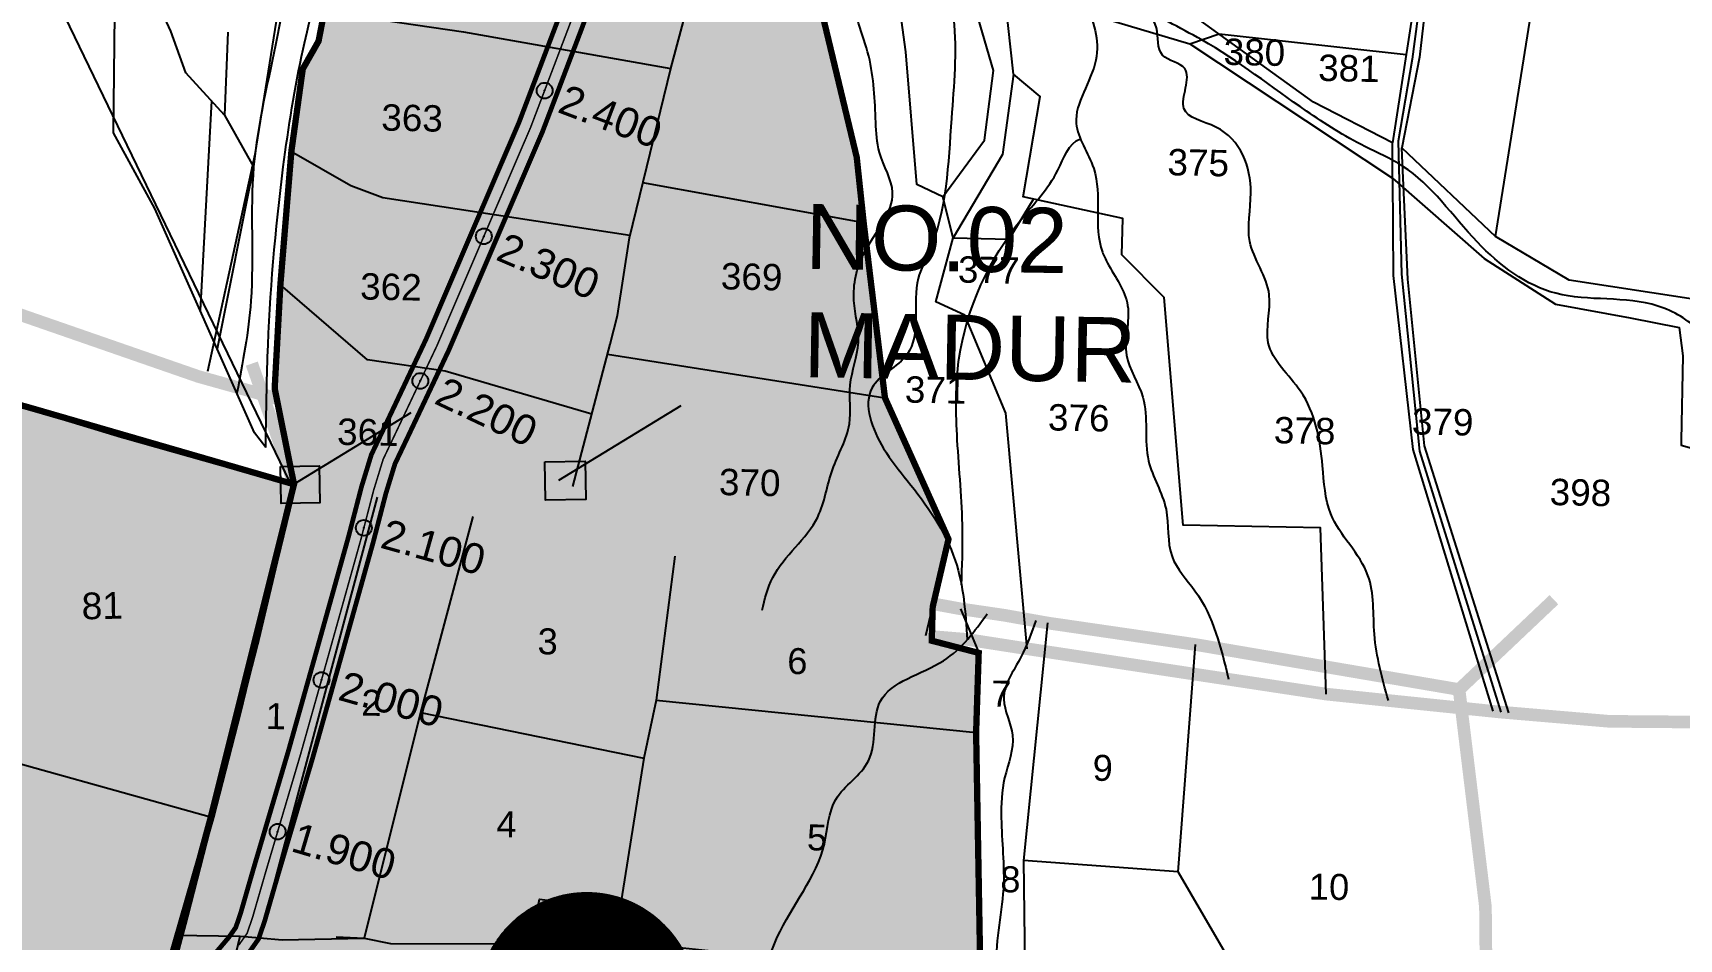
# Model space of a CAD drawing. Header units: millimetres. Extents: x 191342 to 235284, y 1600297 to 1616674.
# Drawn here: x 199906 to 200949, y 1604543 to 1605117 of the extents above; entities that cross this region are included whole.
import ezdxf
from ezdxf.enums import TextEntityAlignment as Align

# ---------------------------------------------------------------- set-up
doc = ezdxf.new("R2010")
doc.units = ezdxf.units.MM
doc.header["$LTSCALE"] = 15
doc.header["$PDMODE"] = 32
doc.header["$PDSIZE"] = 10
doc.linetypes.add('ACAD_ISO03W100', pattern=[30, 12, -18])
doc.linetypes.add('HIDDEN2', pattern=[0.1875, 0.125, -0.0625])
for name, color, linetype in [('BOUNDRY STONES', 240, 'Continuous'), ('CANAL1', 7, 'Continuous'), ('CSMark', 72, 'Continuous'), ('PLOT', 7, 'Continuous'), ('PLOT NO', 7, 'Continuous'), ('PLOTS', 7, 'Continuous'), ('PLOTS NO', 7, 'Continuous'), ('ROADS', 1, 'Continuous'), ('STREAM', 4, 'Continuous'), ('STREAMS', 4, 'Continuous'), ('TEXT', 1, 'Continuous'), ('text2', 7, 'Continuous'), ('VILLAGE BOUNDRY', 5, 'Continuous'), ('WUA-10', 3, 'Continuous')]:
    doc.layers.add(name, color=color, linetype=linetype)
doc.styles.get("Standard").update_dxf_attribs({"font": 'arial.ttf'})

msp = doc.modelspace()

# ---------------------------------------------------------------- hatches: boundary and pattern name
at = {"layer": 'PLOTS NO', "true_color": 0xfeeab9}
h = msp.add_hatch(color=254, dxfattribs=at)
h.dxf.hatch_style = 1
h.paths.add_polyline_path([(199674.0269367663, 1603141.007800188), (199712.9890040761, 1603213.212831202), (199741.3447306572, 1603281.239486522), (199752.2261680527, 1603338.602795493), (199763.6837499331, 1603392.27168368), (199781.7329217617, 1603498.556198193), (199801.5022139564, 1603623.039072203), (199813.4167659731, 1603680.109455588), (199835.6216390999, 1603853.162209644), (199876.484244973, 1604092.00928925), (199891.5436597388, 1604181.693891555), (199934.6725106914, 1604325.678572759), (199972.2165203062, 1604457.981704194), (199998.7731334008, 1604546.060949772), (200019.231112119, 1604621.527361551), (200071.6544672938, 1604831.429694379), (200059.4334027062, 1604892.068613406), (200063.051670399, 1604957.794566702), (200070.0039151736, 1605042.15240575), (200077.2091091418, 1605094.350751102), (200087.2224678259, 1605111.981327311), (200092.9696567266, 1605141.700636861), (200105.4886211376, 1605220.535890296), (200124.5837070105, 1605289.075850722), (200138.7660161667, 1605327.373810918), (200185.75902587, 1605397.101586839), (200212.9061612879, 1605410.794628576), (200271.2882007864, 1605437.440971175), (200301.9798978688, 1605458.668536928), (200315.1044635894, 1605460.588151612), (200327.9120331121, 1605468.244142831), (200370.3029033367, 1605507.545140835), (200428.282799017, 1605509.271273462), (200420.2619378276, 1605395.582650482), (200438.5256817154, 1605351.614749526), (200394.1436792408, 1605310.788228378), (200389.7865970432, 1605197.351173537), (200427.9630254303, 1605038.434861411), (200432.3834379295, 1604996.912913231), (200445.8355860611, 1604886.128463905), (200486.0704906363, 1604796.645099643), (200476.0692009797, 1604753.80956104), (200475.4888131662, 1604732.348154932), (200505.192258282, 1604724.658980303), (200503.5583526945, 1604674.268687938), (200506.2958194919, 1604518.017365739), (200504.1289188453, 1604387.930933271), (200508.9899468826, 1604381.759883942), (200492.7223104868, 1604278.399927066), (200502.0181111228, 1604227.300647087), (200517.1674751883, 1604191.720643895), (200511.93574323, 1604119.096672908), (200525.887008829, 1604065.064442668), (200531.1187996561, 1604031.366912565), (200527.0496093899, 1604003.479301447), (200562.5092502742, 1603925.626387073), (200596.1676226407, 1603906.837097018), (200578.4049066803, 1603825.604895096), (200574.5403919293, 1603807.242085115), (200561.8434562229, 1603746.399942589), (200537.0895213418, 1603713.906286304), (200538.4085749733, 1603657.427944151), (200520.0932839562, 1603587.225452174), (200519.2866208872, 1603577.560664751), (200495.7108549144, 1603538.272611434), (200469.2679531871, 1603501.290568232), (200516.5758405927, 1603392.534867754), (200571.9551266136, 1603325.477798815), (200577.3930946083, 1603313.132325614), (200383.578909112, 1603335.76523775), (200367.6320679022, 1603226.866883965), (200258.8258948703, 1603230.229793703), (200242.9520453716, 1603227.986652381), (200210.6560054258, 1603228.564274265), (200202.6591658867, 1603220.994034309), (200166.1182466205, 1603222.355122315), (200165.1026592836, 1603212.218224517), (200144.7762638129, 1603101.681635546), (200132.7983109669, 1603058.971244608), (199995.9972556885, 1603079.431823258), (199831, 1603108), (199808.5033171573, 1603110.572157111)])
at = {"layer": 'PLOTS NO', "true_color": 0xc7c8ca}
h = msp.add_hatch(color=9, dxfattribs=at)
h.dxf.hatch_style = 1
h.paths.add_polyline_path([(198950.8556697526, 1603198.054585608), (198968.2730537421, 1603255.983207514), (198971.0412973873, 1603285.27710895), (198972.523507783, 1603297.283143373), (198977.6308583676, 1603338.653131808), (198958.4768128549, 1603438.163075807), (198917.5822008976, 1603460.965048072), (198949.3238160547, 1603546.348168136), (198975.7593081977, 1603609.527478198), (199043.8126186774, 1603724.64960063), (199055.7044890477, 1603747.618275279), (199110.2057401513, 1603820.057641239), (199126.2506441173, 1603864.603221136), (199127.1988285513, 1603875.241674274), (199178.3689855594, 1603937.599221825), (199201.1033503595, 1603968.095468759), (199228.2388173314, 1604018.633615784), (199229.5990669886, 1604021.166997547), (199295.9825206228, 1604062.858997697), (199310.4009146934, 1604108.665473164), (199330.6481716744, 1604135.879313072), (199351.4257504072, 1604169.994051435), (199402.9332716922, 1604218.566323197), (199441.1809063351, 1604248.345194253), (199457.3985601178, 1604283.858824374), (199466.4312123517, 1604326.169529041), (199483.8610596257, 1604319.557445961), (199557.156356128, 1604388.450640181), (199605.3406553283, 1604419.620599264), (199622.1892082956, 1604475.939459523), (199654.8237620318, 1604541.819581705), (199699.2180072326, 1604614.583139163), (199743.5968014552, 1604642.178658571), (199770.9769151886, 1604663.42014959), (199808.4665982343, 1604707.013504227), (199811.327463815, 1604754.34852511), (199802.457653688, 1604829.689616078), (199853.1423125487, 1604894.215359681), (199905.6873023609, 1604879.536345832), (200071.6544672938, 1604831.429694379), (200036.2993218394, 1604686.249210728), (200019.3551976265, 1604620.353228942), (199954.3127424658, 1604394.419993942), (199891.5436597388, 1604181.693891555), (199871.7724000705, 1604047.743029728), (199835.8219697348, 1603852.230835892), (199813.4167659731, 1603680.109455588), (199801.5022139564, 1603623.039072203), (199781.7329217617, 1603498.556198193), (199763.010175235, 1603390.69735798), (199741.3447306572, 1603281.239486522), (199712.9890040761, 1603213.212831202), (199606.1929281575, 1603236.857344097), (199564.0843013154, 1603182.896590721), (199548.5973050166, 1603163.050538962), (199510.1912798223, 1603115.530491861), (199381.3992595816, 1603143.093253783), (199369.9553038657, 1603109.544438061), (199155.5446083142, 1603153.522630504), (199053.2001390334, 1603175.788608056), (199004.5981255048, 1603186.622689982)])
at = {"layer": 'text2'}
h = msp.add_hatch(dxfattribs=at)
h.set_pattern_fill('ANSI31', color=5)
h.set_pattern_definition([(45, (9394.006240618968, -8174.733927882975), (-0.08838834764831845, 0.08838834764831845), [])])
edge = h.paths.add_edge_path()
edge.add_arc((200257.4394628367, 1604503.876726131), 69.0505029340287, 0, 360)
h.paths.add_polyline_path([(200178.7764341873, 1604472.853533771), (200336.1024914861, 1604472.853533771), (200336.1024914861, 1604534.899918491), (200178.7764341873, 1604534.899918491)], flags=9)

# ---------------------------------------------------------------- linework, layer by layer
at = {"layer": 'BOUNDRY STONES', "color": 1}
for points in [[(200071.6544672938, 1604831.429694379), (200145.8127273133, 1604876.772165366)], [(200239.2873357387, 1604833.950676419), (200316.7745031783, 1604881.26158068)]]:
    msp.add_lwpolyline(points, dxfattribs=at)
for points in [[(200063.1766551246, 1604842.644824274), (200087.5870212716, 1604843.09082126), (200088.0140047008, 1604819.721107661), (200063.6036385538, 1604819.275110675)], [(200230.4397380976, 1604845.670309907), (200255.9363513227, 1604846.120105971), (200256.3669718688, 1604821.710453726), (200230.8703586438, 1604821.260657662)]]:
    msp.add_lwpolyline(points, close=True, dxfattribs=at)
at = {"layer": 'CANAL1', "color": 200, "const_width": 3}
for points in [[(200017.9009143275, 1604529.811240911), (200030.4060418413, 1604544.574973574), (200034.8029457444, 1604550.832395241), (200037.8975445537, 1604559.922120631), (200046.2521475862, 1604588.827515264), (200068.0254316337, 1604662.279485571), (200085.7607904086, 1604725.239409783), (200106.2710191735, 1604798.539602961), (200114.4182538751, 1604829.873654964), (200120.6303086487, 1604850.106137919), (200129.9117139053, 1604869.61311618), (200155.1023686012, 1604922.900655985), (200184.9632680747, 1604992.611020122), (200214.0955051406, 1605060.455533872), (200239.3928177332, 1605126.969057802), (200258.1979495008, 1605180.78084895), (200264.4754440492, 1605204.1168599), (200271.9661197749, 1605232.527865514), (200280.902278622, 1605263.027167587), (200293.0265315903, 1605302.761460861), (200305.2242843979, 1605350.001117081), (200315.5297417239, 1605391.408972692), (200325.4957945745, 1605429.766536706), (200334.2304818499, 1605466.244322711)], [(200043.0819581587, 1604534.785026426), (200049.2110542555, 1604543.507604759), (200053.1644554463, 1604555.119879369), (200061.6078524138, 1604584.332484736), (200083.3965683664, 1604657.83651443), (200101.1652095915, 1604720.914590216), (200121.7189808265, 1604794.370397039), (200129.8157461249, 1604825.510345035), (200135.5816913513, 1604844.289862081), (200144.3682860947, 1604862.756883821), (200169.6936313988, 1604916.329344015), (200199.6707319252, 1604986.310979877), (200228.9304948594, 1605054.452466129), (200254.4251822668, 1605121.484942198), (200273.4960504991, 1605176.05715105), (200279.9365559508, 1605199.999140101), (200287.3818802251, 1605228.238134486), (200296.2317213779, 1605258.442832414), (200308.4314684097, 1605298.424539139), (200320.7337156021, 1605346.068882918), (200331.0362582761, 1605387.465027308), (200341.0202054255, 1605425.891463294), (200349.7906107868, 1605462.518415108)]]:
    msp.add_lwpolyline(points, dxfattribs=at)
at = {"layer": 'CANAL1', "color": 1, "linetype": 'HIDDEN2', "ltscale": 4, "const_width": 1}
msp.add_lwpolyline([(200036.744, 1604539.68), (200042.007, 1604547.17), (200045.531, 1604557.521), (200053.93, 1604586.58), (200075.711, 1604660.058), (200093.463, 1604723.077), (200113.995, 1604796.455), (200122.117, 1604827.692), (200128.106, 1604847.198), (200137.14, 1604866.185), (200162.398, 1604919.615), (200192.317, 1604989.461), (200221.513, 1605057.454), (200246.909, 1605124.227), (200265.847, 1605178.419), (200272.206, 1605202.058), (200279.674, 1605230.383), (200288.567, 1605260.735), (200300.729, 1605300.593), (200312.979, 1605348.035), (200323.283, 1605389.437), (200333.258, 1605427.829), (200342.0105463183, 1605464.381368909)], dxfattribs=at)
at = {"layer": 'PLOT'}
for points in [[(200050.1364429833, 1604544.318150362), (200124.5925362972, 1604823.314392462)], [(200184.9853021187, 1604810.999910848), (200151.8537359523, 1604686.963843062), (200116, 1604544)], [(200312.8060207116, 1604785.846039479), (200301.0163372787, 1604694.690465066), (200293.1621876638, 1604657.976094438), (200278.0543896786, 1604562.332588017)], [(200493.6802132225, 1604752.555578751), (200505.192258282, 1604724.658980303), (200503.5583526945, 1604674.268687938), (200506.2958194919, 1604518.017365739)], [(200548.6534780338, 1604743.614494858), (200533.599596808, 1604593.137117632), (200534.8289869942, 1604492.587453044), (200530.497728948, 1604393.370722907)], [(200826.6932894282, 1604497.027431744), (200682.3699707812, 1604498.627756365), (200631.4485865587, 1604585.937248922), (200642.4921582159, 1604729.94860847)], [(200151.8537359523, 1604686.963843062), (200293.1621876638, 1604657.976094438)], [(200301.0163372787, 1604694.690465066), (200503.5583526945, 1604674.268687938)], [(200631.4485865587, 1604585.937248922), (200533.599596808, 1604593.137117632)], [(199996.5256468611, 1604545.941847692), (200037.6806753327, 1604545.30459566), (200050.1364429833, 1604544.318150362), (200064.1443368417, 1604542.916368339), (200116, 1604544), (200132.70302549, 1604540.605912366), (200213.3797065689, 1604540.430496346), (200221.594741784, 1604542.241067036), (200227.1012063784, 1604568.634069561), (200278.0543896786, 1604562.332588017), (200277.7242594087, 1604542.120556897), (200506.2958194919, 1604518.017365739), (200504.1289188453, 1604387.930933271), (200530.497728948, 1604393.370722907), (200586.901927151, 1604388.90375356), (200842.1226752659, 1604365.923270568)], [(199948.3374541919, 1604173.488272168), (200037.6806753327, 1604545.30459566)]]:
    msp.add_lwpolyline(points, dxfattribs=at)
at = {"layer": 'PLOTS', "color": 0}
for points in [[(200053.7917329294, 1604854.644617558), (200046.7642388759, 1604863.954738146), (199983.6265449436, 1605005.92855721), (199957.3833340708, 1605054.01145596), (199959.7027074767, 1605260.890564739), (199960.4363473243, 1605326.328392676), (199958.6729363248, 1605459.63331475), (199962.6168882739, 1605677.619176025), (199972.7590521057, 1605983.014556152), (199977.6681455815, 1606113.532127105), (199979.7651673445, 1606204.018409852), (199983.6050028694, 1606276.456211162), (199986.9358703103, 1606452.694505933), (199996.6516753291, 1606727.143281902), (200009.9418443337, 1606919.900681122), (200033.6126993472, 1606921.972573269), (200030.4311840719, 1607009.647901364), (200019.3512682744, 1607084.878034775), (200013.9515597273, 1607092.26026624), (200018.0776101456, 1607138.167082497), (199961.5892089099, 1607192.505426799), (199926.6986966344, 1607245.14863363), (199885.339266037, 1607283.079743549)], [(200248.1589107618, 1604830.023712783), (200271.8130701336, 1604920.163854374), (200276.5707946279, 1604938.294363806), (200284.0568227383, 1604987.52788342), (200310.2906643382, 1605094.607265822), (200339.5276227874, 1605204.330050214), (200329.3256972932, 1605204.541165808), (200370.3029033367, 1605507.545140835), (200371.2796890152, 1605560.765884935), (200271.7520058541, 1605614.989311109), (200343.8100954554, 1605715.9655121), (200421.9440958141, 1605831.999920185), (200468.7432106607, 1605909.200732847), (200495.1096878912, 1605952.695433032), (200518.2616974736, 1605990.887479193), (200503.1883062789, 1606032.91981029), (200561.0935755834, 1606145.967981584), (200584.1553618189, 1606189.65455136), (200595.8155252564, 1606228.056963039), (200643.8925673291, 1606402.721981312), (200659.0340849791, 1606447.29864887)], [(200428.282799017, 1605509.271273462), (200420.2619378276, 1605395.582650482), (200438.5256817154, 1605351.614749526), (200394.1436792408, 1605310.788228378), (200389.7865970432, 1605197.351173537), (200413.4838596401, 1605098.707016959), (200427.9630254303, 1605038.434861411), (200432.3834379295, 1604996.912913231), (200292.5503580988, 1605022.196176943)], [(200535.8596624767, 1604727.268659885), (200522.3632244701, 1604876.508001668), (200496.5149354359, 1604938.412076105), (200478.1234919138, 1604947.009357067), (200489.0666332676, 1604987.396783166), (200482.5381933563, 1605013.399942689), (200508.8524465235, 1605049.287165176), (200514.655762808, 1605093.486131128), (200493.5801802304, 1605165.131386976), (200507.5155230222, 1605237.541847888), (200495.496940581, 1605383.67706484), (200486.3897157295, 1605416.43707672), (200476.3996160593, 1605461.691768134), (200477.0199335671, 1605491.667919381), (200466.2859609537, 1605510.402674218), (200370.3029033367, 1605507.545140835)], [(200482.5381933563, 1605013.399942689), (200466.018892155, 1605021.265214697), (200459.0189214688, 1605105.282385824), (200431.8026647751, 1605304.543166829), (200452.8024411468, 1605324.439119452), (200469.4198962213, 1605372.164947395), (200441.7566305212, 1605407.17264814), (200445.0643137586, 1605509.770879745)], [(200527.2126180538, 1605091.015042538), (200516.8647720549, 1605185.624832448), (200520.7990143338, 1605219.780784854), (200532.9902611939, 1605290.274687467), (200530.0451415565, 1605329.640114821), (200506.7748633202, 1605424.848658274), (200503.7246725653, 1605459.068322341), (200496.9692555142, 1605512.477296971), (200466.2859609537, 1605510.402674218)], [(200496.9692555142, 1605512.477296971), (200586.0083943339, 1605514.443982727), (200682.3736894424, 1605503.289328283), (200790.2361406127, 1605484.690107195), (200797.8315746154, 1605483.380391397), (200795.0387558604, 1605429.681184978), (200800.7657835657, 1605293.420886082), (200794.8813146705, 1605192.449103532), (200789.4592007204, 1605146.147023589), (200784.2603520771, 1605101.751515174), (200773.033128468, 1605044.367776316), (200832.5137065731, 1604988.285292208), (200880.4791649242, 1605290.260819117), (200800.8520628662, 1605294.901355249)], [(200029.7344921762, 1605117.771697152), (200027.6864578455, 1605065.114058409), (200003.1083637816, 1605091.956976487), (199993.7566138709, 1605118.250390997), (199981.0607011874, 1605145.980394482), (199490.1710210249, 1605199.911178416)], [(200782.7573772988, 1605148.732666025), (200767.1035452075, 1605047.6301448), (200717.1859873676, 1605073.319134563), (200597.5432267181, 1605159.885090932)], [(200070.0039151736, 1605042.15240575), (200077.2091091418, 1605094.350751102), (200087.2224678259, 1605111.981327311), (200092.9696567266, 1605141.700636861), (200128.3478401915, 1605125.181059313), (200178.9898257411, 1605117.934123702), (200310.2906643382, 1605094.607265822)], [(200560.8399025311, 1605133.495761556), (200638.9416517535, 1605110.227735365), (200657.3646070428, 1605116.602112747)], [(200657.3646070428, 1605116.602112747), (200775.7474801574, 1605103.458239266)], [(200638.9416517535, 1605110.227735365), (200767.212325694, 1605025.181361097), (200767.1035452075, 1605047.6301448)], [(200725.2759202687, 1604698.555713647), (200721.6363567291, 1604803.756619114), (200634.6423603324, 1604805.556846855), (200622.6021705858, 1604949.761974252), (200595.9132042188, 1604976.77232105), (200596.3875143623, 1604999.692829369), (200533.3438427136, 1605013.344530469), (200544.1840373208, 1605076.972836444), (200527.2126180538, 1605091.015042538), (200520.3223599307, 1605040.19665471), (200489.0666332676, 1604987.396783166)], [(200019.4662612137, 1605074.091730322), (200012.3303700498, 1604941.38404476)], [(200027.6864578455, 1605065.114058409), (200046.1114292177, 1605032.362051277), (200023.1207159478, 1604917.120462727)], [(200260.178686265, 1604875.828099603), (200167.3015324336, 1604902.999645382), (200118.139383167, 1604910.173133004), (200063.051670399, 1604957.794566702), (200070.0039151736, 1605042.15240575), (200107.630526386, 1605020.573346249), (200127.9748005327, 1605013.002205359), (200284.3156847976, 1604989.230347008)], [(200840.8130136024, 1604686.73509986), (200787.460127718, 1604855.769882216), (200776.8281499221, 1604961.36309694), (200774.0292477332, 1605025.233245266), (200773.033128468, 1605044.367776316)], [(200767.212325694, 1605025.181361097), (200767.6556018555, 1604963.582717575), (200780.0437371775, 1604853.512692711), (200830.6697946366, 1604687.691528437)], [(200767.212325694, 1605025.181361097), (200825.3150625631, 1604974.286243714), (200870.328865214, 1604945.425625728), (200917.6629870271, 1604936.853736877), (200948.6726298286, 1604930.630720255), (200951.1226916851, 1604912.7499414), (200950.0116473204, 1604859.059962482), (200949.9514955181, 1604856.153193766), (200986.1358035947, 1604846.003924097), (200968.6964073415, 1604680.791633698)], [(200489.0666332676, 1604987.396783166), (200524.5308895509, 1604986.662896454), (200539.9663152379, 1605011.910476692)], [(200445.8355860611, 1604886.128463905), (200432.3834379295, 1604996.912913231)], [(201080.9053378048, 1604848.339863797), (201080.8257901313, 1604865.132498065), (200984.8597769215, 1604908.418226586), (200957.6128773723, 1604948.669386104), (200879.1335306733, 1604960.575208153), (200832.5137065731, 1604988.285292208)], [(200270.1246555993, 1604913.72972485), (200445.8355860611, 1604886.128463905), (200486.0704906363, 1604796.645099643), (200471.4869112133, 1604735.36363987)]]:
    msp.add_lwpolyline(points, dxfattribs=at)
at = {"layer": 'PLOTS'}
msp.add_lwpolyline([(200019.3551976265, 1604620.353228942), (199851.5254151454, 1604667.320728408), (199843.6126579533, 1604639.045935552), (199768.7567099576, 1604661.697714471)], dxfattribs=at)
at = {"layer": 'ROADS', "linetype": 'ACAD_ISO03W100'}
for points in [[(200654.9386915624, 1606458.025045778), (200643.1090116491, 1606418.259408382), (200583.8658476189, 1606204.031254013), (200511.7029587834, 1606062.013452029), (200498.4340157096, 1606035.899944651), (200482.4130137493, 1605989.869637464), (200467.3313679848, 1605920.907311469), (200421.5292366522, 1605839.884103755), (200331.5454429321, 1605710.33676569), (200154.7157220782, 1605456.32038203), (200120.95619658, 1605403.655366306), (200089.4534178583, 1605298.506629965), (200063.5037848101, 1605144.184648947), (200046.8954560781, 1605040.162010888), (200016.9273867409, 1604902.843165201)], [(200864.7196757718, 1606459.52216147), (200839.8695548872, 1606415.13331052), (200827.6652019892, 1606340.766988188), (200803.3389768375, 1606192.790661932), (200813.664475353, 1606008.576517879), (200811.7925745885, 1605859.640420533), (200809.8037264247, 1605824.300207982), (200807.826874276, 1605789.173154852), (200793.8519716622, 1605475.779953693), (200789.5973764416, 1605416.056813184), (200797.3907770152, 1605287.027462639), (200791.7570773799, 1605192.341996067), (200779.5948181531, 1605100.639392005), (200770.7959240963, 1605048.730353471), (200772.8756092684, 1604964.355426927), (200784.254946065, 1604852.433708726), (200835.8798211649, 1604687.154469775)]]:
    msp.add_lwpolyline(points, dxfattribs=at)
at = {"layer": 'STREAM'}
for points in [[(199929.7468519815, 1604261.68052022), (199971.7287279948, 1604271.618987611), (200002.4577507148, 1604266.770634118), (200037.5102343684, 1604273.992437194), (200081.3260311497, 1604273.262580309), (200125.1015975963, 1604296.167292662), (200144.6807360158, 1604325.329337387), (200197.1607634775, 1604355.480092563), (200224.4333874483, 1604363.05575706), (200249.400654621, 1604388.682984178), (200274.9544519507, 1604397.372408934), (200313.188337373, 1604433.085240936), (200327.647231539, 1604466.700421116), (200355.7154980649, 1604495.965432583), (200377.6363764236, 1604544.571032023), (200407.5096631673, 1604603.972565294), (200414.706331362, 1604631.849036601), (200435.3237976718, 1604656.276499742), (200442.8985446955, 1604693.984160704), (200482.922681431, 1604719.697011244), (200510.5099476493, 1604749.435111364)], [(200541.3481051149, 1604745.103325862), (200531.9323615769, 1604722.004516122), (200521.0698510047, 1604695.458815472), (200526.5916011571, 1604672.458279533), (200521.6265121949, 1604645.467249738), (200519.4682941816, 1604620.164950692), (200520.8061403411, 1604575.366848627), (200516.8116518322, 1604522.767826242), (200521.835817225, 1604490.751000358), (200519.6834187235, 1604465.795697859), (200522.9308965159, 1604431.378775613), (200514.0540616567, 1604378.073338564), (200506.9549700542, 1604342.063472029), (200504.0494173287, 1604301.032126485), (200502.5880931099, 1604246.653574477), (200523.4986945344, 1604201.339615375), (200521.2501964802, 1604166.40377926), (200530.7846171565, 1604070.952259207), (200539.6250148407, 1604034.721451644), (200534.6458736054, 1604002.606777061), (200554.9363981486, 1603953.417211313), (200572.8383642809, 1603927.582953378), (200602.6341925982, 1603915.428881507), (200602.8013293034, 1603892.110576786), (200599.3297957975, 1603848.487638296), (200602.0518518327, 1603811.803607423), (200578.1069325656, 1603775.008658354), (200572.5816703366, 1603743.458201167), (200549.1921558003, 1603706.654000504), (200546.4159865116, 1603673.392352308), (200546.5923280669, 1603650.629014703), (200543.4734559961, 1603630.141103979), (200534.7731186686, 1603608.080767615), (200524.7339450595, 1603572.892113831), (200500.1134822261, 1603528.891703941), (200489.7562936381, 1603507.41410532), (200487.5632622688, 1603475.808123381), (200508.2882775367, 1603452.70251695), (200525.2558549574, 1603404.123441758), (200543.7409198733, 1603379.94486921), (200558.4123442221, 1603360.270877921), (200569.1407051235, 1603337.331771198), (200604.4255539148, 1603321.200349534), (200631.3336218101, 1603302.43278705), (200648.7870468311, 1603280.280342904), (200669.4320455198, 1603223.490872153), (200674.3925527687, 1603207.06301145), (200674.4867662241, 1603199.083003895), (200688.7681342472, 1603179.230820862), (200698.5038463873, 1603148.339585813), (200710.4848781087, 1603134.410011887), (200723.3144530658, 1603075.692519001), (200740.9711673512, 1603046.816833825), (200747.2772978928, 1603027.541213153), (200749.1141474889, 1603012.174161832), (200771.7282089462, 1602987.747129485), (200774.3319832894, 1602967.63865339), (200800.4161343166, 1602946.020000498), (200803.4134221438, 1602929.153778548), (200805.6749728639, 1602920.035835472), (200803.8145950923, 1602900.193024746), (200806.9758080042, 1602880.048174216), (200806.8851534519, 1602861.486262202), (200792.2434412379, 1602835.304559139), (200786.8511972295, 1602800.233037544), (200789.2875704795, 1602789.054400671), (200791.4328859551, 1602773.216635761)]]:
    msp.add_spline(points, degree=3, dxfattribs=at)
at = {"layer": 'STREAMS'}
for points in [[(199991.0854963816, 1606569.91174051), (200057.1539416313, 1606594.110243775), (200092.6240099263, 1606616.691001164), (200135.7527070376, 1606679.742035855), (200156.4672196587, 1606720.944492979), (200192.7260243068, 1606737.398596892), (200248.2043426781, 1606754.68561721), (200289.6084561358, 1606757.183220771), (200313.2882367831, 1606769.892720552), (200347.961699398, 1606775.663100329), (200374.9703047807, 1606783.370401066), (200405.4111869085, 1606786.463691674), (200433.9831616565, 1606788.627834687), (200445.1468318963, 1606761.175009831), (200449.9270133092, 1606690.457979053), (200441.2676879867, 1606648.554853805), (200420.6660219812, 1606579.702751406), (200392.4524029623, 1606519.86248575), (200384.661521192, 1606495.795964209), (200362.5303672905, 1606443.287236625), (200347.2886659258, 1606397.602546046), (200339.2058139253, 1606332.065863444), (200348.2778679241, 1606297.650938006), (200341.0189873156, 1606257.156384254), (200340.6070352436, 1606237.249260141), (200348.4298405277, 1606182.562600319), (200368.2380018698, 1606151.011647687), (200384.2864488636, 1606109.719442653), (200413.6481413497, 1606080.885395542), (200429.173196809, 1606046.924561421), (200461.7505395657, 1606008.901808676), (200476.5994382568, 1605969.055694012), (200465.659826251, 1605932.717953328), (200446.2871752399, 1605886.387682879), (200410.5171090939, 1605836.663515418), (200383.7058140289, 1605802.963687783), (200333.5756041091, 1605717.989819988), (200274.0492581259, 1605628.794761807), (200175.9390897189, 1605487.640879063), (200124.5827087627, 1605405.267055143), (200094.834297023, 1605326.318849862), (200061.0440984591, 1605114.640393571), (200046.1114292177, 1605032.362051277), (200044.355314871, 1604947.499785416), (200035.54327755, 1604889.186618404)], [(200511.8994055182, 1606762.781271745), (200483.761230215, 1606723.314261568), (200466.9867977078, 1606687.341071976), (200471.6212794545, 1606607.488030143), (200453.8973925551, 1606532.686837821), (200451.3724885672, 1606497.968295081), (200442.0464511212, 1606474.240785782), (200435.540557491, 1606436.835801262), (200426.5140898674, 1606401.303326964), (200425.6570274675, 1606359.88674303), (200420.8679487973, 1606335.696750381), (200419.7704967073, 1606282.663602966), (200418.5942516024, 1606225.82287104), (200417.7356553793, 1606184.332166815), (200428.0539106852, 1606143.541559326), (200454.6506386811, 1606086.290930827), (200473.4393462171, 1606054.754925178), (200488.8084719766, 1606037.577389458), (200497.8017780718, 1606016.2454772), (200497.4619049134, 1605999.821486141), (200511.0885314837, 1605965.249014113), (200521.7078676618, 1605939.59715746), (200521.2586484945, 1605917.889142557), (200525.8509009463, 1605904.935184355), (200525.397986848, 1605883.048616037), (200518.6665983885, 1605861.470602466), (200518.2114684917, 1605839.476958159), (200511.9757366739, 1605814.45962693), (200511.0418339624, 1605769.3298207), (200510.5298821758, 1605744.590321984), (200509.8324102998, 1605710.885772003), (200509.1526706121, 1605678.038110233), (200496.1357405799, 1605656.875939529), (200491.5830927451, 1605644.111203128), (200491.2087230681, 1605626.020206309), (200477.8606073624, 1605603.721862156), (200483.5625650313, 1605575.314207013), (200476.3675494946, 1605546.16639652), (200478.7287962382, 1605511.243985086), (200487.9686074077, 1605485.060710812), (200494.2899463166, 1605443.39184246), (200496.8188040142, 1605413.621071874), (200505.611144065, 1605382.577699813), (200514.1699536771, 1605334.025079767), (200513.3611864473, 1605302.508074401), (200512.9257103681, 1605281.464178896), (200519.3265722407, 1605269.673547994), (200523.1236952305, 1605251.063273438), (200519.5258130748, 1605230.259104906), (200486.8470650428, 1605174.223045384), (200489.2341046108, 1605126.388574137), (200487.9243000565, 1605063.093730885), (200473.6722889402, 1604978.467156784), (200466.9664086341, 1604961.803260491), (200459.8390464365, 1604913.658651405), (200437.6074536964, 1604892.339540976), (200444.9870082862, 1604854.073308074), (200460.002309567, 1604833.798343578), (200490.3102160227, 1604783.127373759), (200497.9613877132, 1604733.167383076)], [(200053.7917329294, 1604854.644617558), (200054.9792952869, 1604912.032243085), (200064.8992402598, 1605032.399857938), (200077.4893956111, 1605106.970285524), (200090.4877247981, 1605165.627829262), (200098.9088489221, 1605222.994659174), (200106.8564069176, 1605257.475337301), (200128.4676432981, 1605324.688122807), (200159.0221291224, 1605373.764097564), (200182.0341084766, 1605407.933057091), (200233.6646303044, 1605438.037146522), (200288.2696024009, 1605473.584540408), (200334.0973748737, 1605500.072245079), (200380.5155247078, 1605541.45108892), (200399.7358866057, 1605576.889230005), (200416.7924327886, 1605591.402106522), (200427.6192037948, 1605605.103038672), (200445.1130743368, 1605631.650080439), (200461.0070958804, 1605661.701132908), (200470.9656676928, 1605677.441204939), (200480.266122425, 1605734.113376237), (200481.1249610268, 1605775.615793148), (200481.6389313943, 1605800.452837529), (200478.6840405063, 1605817.591506188), (200485.6150115408, 1605834.145765917), (200486.1365984048, 1605859.350868992), (200486.569551258, 1605880.272832416), (200487.365099562, 1605918.716816323), (200486.9775196049, 1605939.280435709), (200482.6424061706, 1605951.110459584), (200476.6004754071, 1605969.09327982)], [(200368.0462675238, 1604751.617645745), (200374.801032086, 1604772.352556143), (200403.2385958652, 1604810.672120686), (200412.6036007645, 1604840.646142167), (200423.3609351562, 1604869.74553332), (200423.8683132331, 1604894.26401262), (200428.9896003223, 1604921.243154932), (200426.1896862096, 1604947.717225489), (200432.8116981321, 1604978.222907129), (200450.7106488385, 1605016.165916189), (200442.4254257829, 1605041.520755639), (200440.0008782245, 1605060.590543683), (200435.5503403361, 1605102.53419187), (200425.7083629992, 1605143.812394965), (200433.7394442369, 1605178.250082346), (200434.1002419411, 1605195.685228724), (200418.0471731028, 1605222.462660072), (200418.608648897, 1605249.595351179), (200417.7806321242, 1605285.695240396), (200411.3161166722, 1605307.064217677), (200418.6881741875, 1605349.225070394), (200431.3827214488, 1605375.619507315), (200439.9659420043, 1605391.419167481), (200432.8381273562, 1605403.505726092), (200433.3719914342, 1605429.304111832), (200432.2132216971, 1605445.922942872), (200430.6141963445, 1605464.176640652), (200437.3083458486, 1605485.165773979), (200438.7141208279, 1605553.098280916), (200435.6874581203, 1605561.298367983), (200441.284439825, 1605599.217509636), (200425.9070283237, 1605582.537243574), (200409.3662818265, 1605569.580099808), (200392.8135425533, 1605541.165830935), (200381.8045377844, 1605526.313865175), (200361.9821600374, 1605508.023490363), (200338.6093004841, 1605488.184597627), (200313.9906028067, 1605475.904867464), (200286.8663652158, 1605454.385969155), (200269.4897596081, 1605451.07603145), (200252.4458203626, 1605438.498017668), (200229.2203986587, 1605422.902609641), (200213.2154327475, 1605417.472266972), (200200.805916236, 1605414.830706901), (200176.0116685507, 1605400.98080018)], [(201320.8165547755, 1604649.383518104), (201270.6435475603, 1604685.435851734), (201262.3553812347, 1604718.257352768), (201258.5788661534, 1604767.142701649), (201259.1956146843, 1604796.946386073), (201202.4363347645, 1604819.490611316), (201123.0725088478, 1604833.152521991), (201087.9901345566, 1604847.372172629), (201052.4483640773, 1604869.597590772), (200988.3665474363, 1604899.473494298), (200962.1474804521, 1604928.201206456), (200935.2283295161, 1604944.250990008), (200870.6425962188, 1604952.334341094), (200820.9498853087, 1604984.65462365), (200773.6301011702, 1605032.900482081), (200749.6713398131, 1605045.302199534), (200712.7577110942, 1605067.680935245), (200646.3879325147, 1605112.804162595), (200605.5630503066, 1605137.254030417), (200581.8987777898, 1605160.813285698), (200537.5117126444, 1605206.440925684), (200519.5330218409, 1605230.607460483)], [(200553.235288903, 1605227.445468007), (200552.0781433414, 1605171.527700196), (200572.1020144532, 1605136.7530801), (200579.3819954185, 1605100.025389089), (200566.9364992141, 1605059.908594177), (200577.9910618569, 1605031.415752472), (200583.5472276832, 1604978.37489345), (200586.7432395421, 1604971.506579283), (200599.4949167215, 1604944.641209873), (200598.8414977201, 1604913.06546589), (200609.1047709589, 1604886.528689412), (200612.7076424831, 1604846.27478898), (200623.7896689756, 1604815.652843116), (200627.6045823307, 1604785.647224674), (200642.1278866925, 1604764.010068009), (200663.3606994817, 1604707.94122483)], [(200764.5645103101, 1604694.505776955), (200755.7557705136, 1604736.515700085), (200751.6587104883, 1604773.752252992), (200728.1269418459, 1604812.717826567), (200722.917396828, 1604843.009273332), (200708.9278626486, 1604890.424306692), (200688.5354816408, 1604920.984734221), (200689.1646097235, 1604951.386646667), (200676.8551662195, 1604985.22242948), (200677.4900136145, 1605015.90072131), (200655.3907297571, 1605057.556440581), (200635.1624740402, 1605069.311505396), (200635.6859100269, 1605094.605965266), (200621.634681813, 1605103.105098522), (200617.7475135245, 1605120.320386061), (200606.2032806982, 1605136.740829904)], [(200494.2579084672, 1604767.739916581), (200494.9744860238, 1604802.367727254), (200491.643390959, 1604859.469606357), (200492.6994302393, 1604910.501525969), (200532.2486023944, 1604999.286686573), (200555.3185555923, 1605030.317862981), (200569.5745860767, 1605050.230839029), (200569.5807733473, 1605050.2334196)]]:
    msp.add_spline(points, degree=3, dxfattribs=at)
at = {"layer": 'text2', "color": 2}
msp.add_lwpolyline([(200069, 1604833), (199856.9487718465, 1605271.705706177)], dxfattribs=at)
at = {"layer": 'text2'}
msp.add_lwpolyline([(200098.3556042967, 1604544.84834912), (200116, 1604544)], dxfattribs=at)
at = {"layer": 'text2', "color": 2, "linetype": 'Continuous'}
for p in [(200230.3408914031, 1605080.664930566), (200191.8560479137, 1604988.384905898), (200151.6337878236, 1604896.844715077), (200115.9125169407, 1604803.829720103), (200089.074956033, 1604707.499592229), (200061.2983673821, 1604611.437118521)]:
    msp.add_point(p, dxfattribs=at)
at = {"layer": 'VILLAGE BOUNDRY', "linetype": 'HIDDEN2', "ltscale": 20, "const_width": 8}
for points in [[(200968.6964073415, 1604680.791633698), (200904.4651502513, 1604681.324041716), (200835.8798211649, 1604687.154469775), (200725.2759202687, 1604698.555713647), (200535.8596624767, 1604727.268659885), (200497.9613877132, 1604733.167383076), (200459.8237960954, 1604736.331182923), (200239.2873357387, 1604833.950676419), (200065.5673939153, 1604884.418819339), (200011.0954030256, 1604899.673116704), (199673.1591060317, 1605016.893502613), (199485.2167744274, 1605056.971557202), (199490.1841021769, 1605118.826724544), (199490.1589059301, 1605275.007457486), (199479.4349257587, 1605478.699988702), (199498.5150129847, 1605656.804322383), (199575.2376079083, 1606028.867190916)], [(200044.9353584116, 1604907.797270121), (200071.6544672938, 1604831.429694379), (200124.5925362972, 1604823.314392462), (200184.9853021187, 1604810.999910848), (200312.8060207116, 1604785.846039479), (200493.6802132225, 1604752.555578751), (200521.7203180197, 1604748.440603707), (200548.6534780338, 1604743.614494858), (200642.4921582159, 1604729.94860847), (200809.3447687769, 1604701.444799674), (200869.3833671687, 1604758.324824496), (200809.3447687769, 1604701.444799674), (200826.0471261452, 1604563.827710533), (200826.6932894282, 1604497.027431744), (200836.7759337067, 1604433.585211228), (200842.1226752659, 1604365.923270568), (200855.1359758545, 1604302.432232962), (200868.3053394615, 1604248.312558936), (200919.8334253887, 1603984.76648071), (200933.963062888, 1603845.782105181), (200934.0204177295, 1603760.270612219), (200928.8126910783, 1603691.749206414), (200919.3461714995, 1603545.460237006)], [(199781.7329217617, 1603498.556198193), (199840.3265526913, 1603870.456942105), (199843.3446106066, 1603888.973712932), (199852.4743775339, 1603948.533946607), (199857.6334682551, 1603979.393119569), (199869.5832728192, 1604046.112855495), (199883.385217127, 1604137.905723004), (199891.5436597388, 1604181.693891555), (199996.5256468611, 1604545.941847692), (200071.6544672938, 1604831.429694379)]]:
    msp.add_lwpolyline(points, dxfattribs=at)
at = {"layer": 'VILLAGE BOUNDRY', "const_width": 3.38437335567537}
msp.add_lwpolyline([(199853.1423125487, 1604894.215359681), (199905.6873023609, 1604879.536345832), (199961.7607277328, 1604862.494161228), (200071.6544672938, 1604831.429694379), (200048.0703965455, 1604731.995809367), (200024.5282471333, 1604640.502612089), (200002.5080301941, 1604554.732354624), (199975.6044622351, 1604453.852673016), (199939.3044040432, 1604333.733968135), (199916.6342495703, 1604239.260037471), (199888.0975894897, 1604124.337829495)], dxfattribs=at)
at = {"layer": 'WUA-10', "color": 15, "const_width": 4}
for points in [[(200389.7865970432, 1605197.351173537), (200427.9630254303, 1605038.434861411), (200432.3834379295, 1604996.912913231), (200445.8355860611, 1604886.128463905), (200486.0704906363, 1604796.645099643), (200476.0692009797, 1604753.80956104), (200475.4888131662, 1604732.348154932), (200505.192258282, 1604724.658980303), (200503.5583526945, 1604674.268687938), (200506.2958194919, 1604518.017365739)], [(199972.2165203062, 1604457.981704194), (199998.7731334008, 1604546.060949772), (200019.231112119, 1604621.527361551), (200071.6544672938, 1604831.429694379), (200059.4334027062, 1604892.068613406), (200063.051670399, 1604957.794566702), (200070.0039151736, 1605042.15240575), (200077.2091091418, 1605094.350751102), (200087.2224678259, 1605111.981327311), (200092.9696567266, 1605141.700636861)], [(199853.1423125487, 1604894.215359681), (199905.6873023609, 1604879.536345832), (200071.6544672938, 1604831.429694379), (200036.2993218394, 1604686.249210728), (200019.3551976265, 1604620.353228942), (199954.3127424658, 1604394.419993942), (199891.5436597388, 1604181.693891555)]]:
    msp.add_lwpolyline(points, dxfattribs=at)

# ---------------------------------------------------------------- texts
at = {"layer": 'CSMark', "color": 1}
for s, rotation, p in [('2.400', 339.1765205946727, (200241.0934427785, 1605076.161136483)), ('2.300', 336.8118058701157, (200202.3554660617, 1604982.596501434)), ('2.200', 334.6984618975439, (200163.649980634, 1604891.504353938)), ('2.100', 344.3677752382446, (200128.0017693193, 1604800.600964752)), ('2.000', 344.2678527792174, (200101.2764475764, 1604704.296871035)), ('1.900', 343.4886562749612, (200071.5493494424, 1604608.435589518))]:
    msp.add_text(s, height=19, rotation=rotation, dxfattribs=at).set_placement(p, align=Align.MIDDLE_LEFT)
at = {"layer": 'PLOT NO'}
for s, p in [('3', (200232.3061578157, 1604731.939515529)), ('6', (200390.3959096712, 1604719.458372837)), ('7', (200519.4963819887, 1604698.828955713)), ('2', (200120.7619610352, 1604693.084726955)), ('1', (200060.1495413273, 1604684.60332513)), ('9', (200583.7343032384, 1604651.859575788)), ('4', (200206.2421753004, 1604616.129697307)), ('5', (200402.8520783866, 1604607.781085137)), ('8', (200525.2934262261, 1604581.301634327)), ('10', (200727.0294301946, 1604576.557816918))]:
    msp.add_text(s, height=16.45211958977435, rotation=359.0456900206136, dxfattribs=at).set_placement(p, align=Align.MIDDLE_CENTER)
at = {"layer": 'PLOTS NO'}
for s, height, rotation, p in [('380', 16.70473409630415, 358.8145074916055, (200660.1267778672, 1605097.018161777)), ('381', 16.70473409630415, 358.8145074916055, (200720.0070431163, 1605086.840452932)), ('363', 16.70473409630415, 358.8145074916055, (200126.8094562223, 1605055.397896397)), ('375', 16.70473409630415, 358.8145074916055, (200624.5857520087, 1605027.096426931)), ('369', 16.70473409630415, 358.8145074916055, (200341.8101173232, 1604954.880956065)), ('377', 16.70473409630415, 358.8145074916055, (200491.9361507663, 1604959.154663232)), ('362', 16.70473409630415, 358.8145074916055, (200113.4145456896, 1604948.461466372)), ('371', 16.70473409630415, 358.8145074916055, (200458.3085357072, 1604883.163022131)), ('361', 16.70473409630415, 358.8145074916055, (200098.8373533972, 1604856.440279391)), ('376', 16.70473409630415, 358.8145074916055, (200548.9288634672, 1604865.547671773)), ('378', 16.70473409630415, 358.8145074916055, (200691.9660755572, 1604857.410420557)), ('379', 16.70473409630415, 358.8145074916055, (200779.3384189235, 1604862.9800097)), ('370', 16.70473409630415, 358.8145074916055, (200340.6052946867, 1604824.611557248)), ('398', 16.70473409630415, 358.8145074916055, (200866.5940699302, 1604818.29177956)), ('81', 16.88325116157965, 1.04672343526411, (199937.356560026, 1604745.872682236))]:
    msp.add_text(s, height=height, rotation=rotation, dxfattribs=at).set_placement(p)
at = {"layer": 'TEXT', "insert": (200395.7991141048, 1605008.933694032), "char_height": 41.13029897443588, "width": 210.6735436555517, "attachment_point": 1, "rotation": 359.04569002118154}
msp.add_mtext('NO.02 MADUR', dxfattribs=at)

doc.saveas('drawing.dxf')
